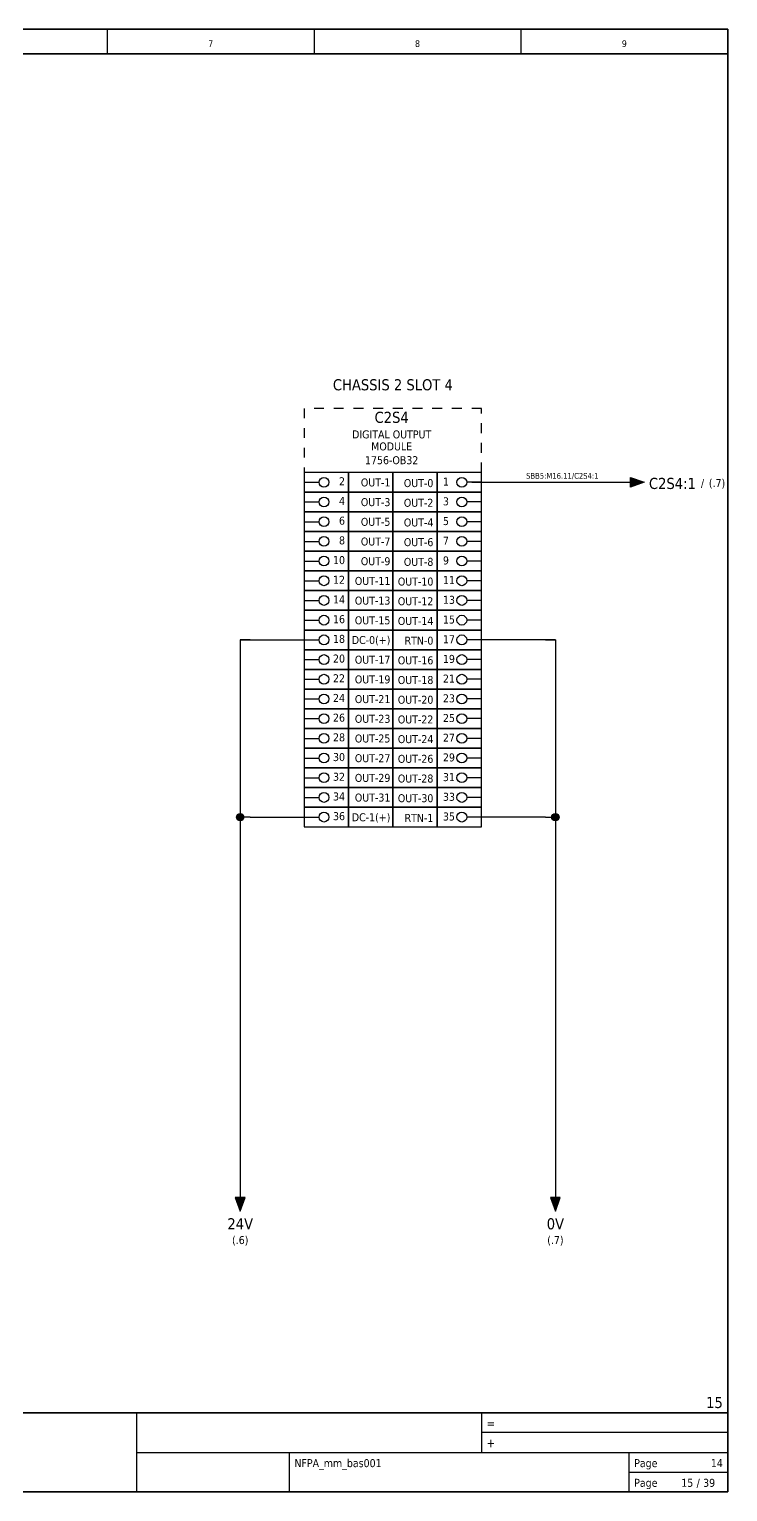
# Model space of a CAD drawing. Header units: millimetres. Extents: x 0 to 1792788, y -13 to 262234.
# Drawn here: x 278.2 to 420, y 0 to 297 of the extents above; entities that cross this region are included whole.
import ezdxf
from ezdxf.enums import TextEntityAlignment as Align

# ---------------------------------------------------------------- set-up
doc = ezdxf.new("R2010")
doc.units = ezdxf.units.MM
doc.linetypes.add('EPL_DASH', pattern=[1, 0.5, -0.5])
for name, color, linetype, lineweight in [('EPLAN108', 5, 'Continuous', 35), ('EPLAN201', 7, 'Continuous', 35), ('EPLAN300', 5, 'Continuous', 25), ('EPLAN303', 6, 'Continuous', 25), ('EPLAN306', 6, 'EPL_DASH', 25), ('EPLAN311', 7, 'Continuous', 25), ('EPLAN400', 5, 'Continuous', 35), ('EPLAN403', 5, 'Continuous', 35), ('EPLAN405', 7, 'Continuous', 25), ('EPLAN429', 251, 'Continuous', 35), ('EPLAN432', 7, 'Continuous', 35), ('EPLAN440', 73, 'Continuous', 35), ('EPLAN442', 73, 'Continuous', 35), ('EPLAN451', 7, 'Continuous', 35), ('EPLAN452', 7, 'Continuous', 35), ('EPLAN453', 7, 'Continuous', 35), ('EPLAN500', 7, 'Continuous', 35), ('EPLAN501', 7, 'Continuous', 35), ('EPLAN502', 7, 'Continuous', 35), ('EPLAN503', 7, 'Continuous', 35), ('EPLAN504', 7, 'Continuous', 35)]:
    doc.layers.add(name, color=color, linetype=linetype, lineweight=lineweight)
doc.styles.add('Tahoma', font='')
doc.styles.get('Tahoma').set_extended_font_data('Tahoma')

# ---------------------------------------------------------------- blocks, each defined once
blk = doc.blocks.new('EPLFRAME')
at = {"layer": 'EPLAN201', "linetype": 'Continuous', "lineweight": 25, "ltscale": 4}
for p, q in [((294, 297), (294, 292)), ((336, 297), (336, 292)), ((378, 297), (378, 292)), ((300, 0), (300, 16)), ((370, 16), (370, 8)), ((420, 12), (370, 12)), ((300, 8), (420, 8)), ((331, 0), (331, 8)), ((400, 0), (400, 8)), ((400, 4), (420, 4))]:
    blk.add_line(p, q, dxfattribs=at)
at = {"layer": 'EPLAN201', "linetype": 'Continuous', "lineweight": 35, "ltscale": 4}
for p, q in [((0, 292), (420, 292)), ((0, 16), (420, 16))]:
    blk.add_line(p, q, dxfattribs=at)
blk.add_lwpolyline([(0, 0), (420, 0), (420, 297), (0, 297)], close=True, dxfattribs=at)
at = {"layer": 'EPLAN201', "color": 7, "style": 'Tahoma'}
for s, height, p in [('=', 1.81, (371, 13)), ('+', 1.81, (371, 9)), ('Page', 1.625, (401, 5)), ('Page', 1.625, (401, 1))]:
    blk.add_text(s, height=height, dxfattribs=at).set_placement(p)
blk.add_text('/', height=1.63, dxfattribs=at).set_placement((414, 1), align=Align.CENTER)
at = {"layer": 'EPLAN451', "color": 7, "style": 'Tahoma'}
for tag, p, height in [('14_10014', (101, 12), 2.26), ('14_10015', (185, 12), 2.26), ('14_10011', (101, 5), 2.26), ('14_10013', (332, 5), 1.63), ('14_10151', (73, 1), 1.63), ('14_10300', (415, 1), 1.63)]:
    blk.add_attdef(tag, p, '', height=height, dxfattribs=at)
blk.add_attdef('4_25020', text='', height=1.63, dxfattribs=at).set_placement((413, 1), align=Align.RIGHT)
at = {"layer": 'EPLAN452', "color": 7, "style": 'Tahoma'}
for tag, p, height in [('4_11041', (1, 17), 2.26), ('4_11071[1]', (1, 13), 1.63), ('4_11074[1]', (21, 13), 1.63), ('4_11070[1]', (41, 13), 1.63), ('4_11024', (73, 13), 1.63), ('4_11011', (231, 12), 2.26), ('4_11030', (301, 12), 2.26), ('4_20132_1001', (374, 13), 1.63), ('4_11071[2]', (1, 9), 1.63), ('4_11074[2]', (21, 9), 1.63), ('4_11070[2]', (41, 9), 1.63), ('4_11022', (73, 9), 1.63), ('4_20134_1001', (374, 9), 1.63), ('4_11071[3]', (1, 5), 1.63), ('4_11074[3]', (21, 5), 1.63), ('4_11070[3]', (41, 5), 1.63), ('4_11080', (73, 5), 1.63), ('4_11059', (301, 5), 1.63)]:
    blk.add_attdef(tag, p, '', height=height, dxfattribs=at)
for tag, height, p in [('4_11040', 2.26, (419, 17)), ('4_11000', 1.63, (419, 5)), ('4_11085', 1.63, (141, 1)), ('4_11086', 1.63, (183, 1))]:
    blk.add_attdef(tag, text='', height=height, dxfattribs=at).set_placement(p, align=Align.RIGHT)
at = {"layer": 'EPLAN453', "color": 7, "style": 'Tahoma'}
for tag, p in [('53_19005_1', (21, 293)), ('53_19005', (63, 293)), ('53_19005_8', (105, 293)), ('53_19005_6', (147, 293)), ('53_19005_7', (189, 293)), ('53_19005_9', (231, 293)), ('53_19005_3', (273, 293)), ('53_19005_2', (315, 293)), ('53_19005_4', (357, 293)), ('53_19005_5', (399, 293))]:
    blk.add_attdef(tag, text='', height=1.35, dxfattribs=at).set_placement(p, align=Align.BOTTOM_CENTER)
blk = doc.blocks.new('EPLSYM_LibrarySPECIAL_Symbol13_Variant3_Placement1')
at = {"layer": 'EPLAN303', "lineweight": 25, "ltscale": 4}
blk.add_line((4, 0), (1, 0), dxfattribs=at)
blk.add_circle((0, 0), 1, dxfattribs=at)
at = {"layer": 'EPLAN429', "color": 251, "style": 'Tahoma'}
blk.add_attdef('17_20011', text='', height=1.6254, dxfattribs=at).set_placement((-76.87, -0.16254), align=Align.MIDDLE_RIGHT)
at = {"layer": 'EPLAN432', "color": 7, "style": 'Tahoma'}
blk.add_attdef('17_20038', text='', height=1.6254, dxfattribs=at).set_placement((2.3, 1.3), align=Align.BOTTOM_LEFT)
blk = doc.blocks.new('EPLSYM_LibrarySPECIAL_Symbol13_Variant5_Placement1')
at = {"layer": 'EPLAN303', "lineweight": 25, "ltscale": 4}
blk.add_line((-4, 0), (-1, 0), dxfattribs=at)
blk.add_circle((0, 0), 1, dxfattribs=at)
at = {"layer": 'EPLAN429', "color": 251, "style": 'Tahoma'}
blk.add_attdef('17_20011', text='', height=1.6254, dxfattribs=at).set_placement((76.87, -0.16254), align=Align.MIDDLE_RIGHT)
at = {"layer": 'EPLAN432', "color": 7, "style": 'Tahoma'}
blk.add_attdef('17_20038', text='', height=1.6254, dxfattribs=at).set_placement((-2.3, 1.3), align=Align.BOTTOM_RIGHT)
blk = doc.blocks.new('EPLSYM_LibrarySPECIAL_Symbol1_Variant0_Placement1')
at = {"layer": 'EPLAN306', "lineweight": 25, "ltscale": 4}
blk.add_lwpolyline([(0, -85), (36, -85), (36, 0), (0, 0)], close=True, dxfattribs=at)
at = {"layer": 'EPLAN400', "color": 5, "style": 'Tahoma'}
blk.add_attdef('17_20010', text='', height=2.2575, dxfattribs=at).set_placement((-1.5, -0.9515), align=Align.TOP_CENTER)
at = {"layer": 'EPLAN440', "color": 73, "style": 'Tahoma'}
blk.add_attdef('17_20300', text='', height=1.6254, dxfattribs=at).set_placement((-1.5, -4.57508), align=Align.TOP_RIGHT)
at = {"layer": 'EPLAN500', "color": 7, "style": 'Tahoma'}
blk.add_attdef('17_20027', text='', height=1.6254, dxfattribs=at).set_placement((-1.5, -7.43762), align=Align.TOP_CENTER)
at = {"layer": 'EPLAN501', "color": 7, "style": 'Tahoma'}
blk.add_attdef('17_20011', text='', height=1.6254, dxfattribs=at).set_placement((-1.5, -12.67508), align=Align.TOP_CENTER)
at = {"layer": 'EPLAN502', "color": 7, "style": 'Tahoma'}
blk.add_attdef('17_20025', text='', height=1.6254, dxfattribs=at).set_placement((-1.5, -15.37508), align=Align.TOP_RIGHT)
at = {"layer": 'EPLAN503', "color": 7, "style": 'Tahoma'}
blk.add_attdef('17_20024', text='', height=1.6254, dxfattribs=at).set_placement((-1.5, -18.07508), align=Align.TOP_RIGHT)
at = {"layer": 'EPLAN504', "color": 7, "style": 'Tahoma'}
blk.add_attdef('17_20901[1]', text='', height=1.6254, dxfattribs=at).set_placement((-1.5, -9.97508), align=Align.TOP_RIGHT)
blk = doc.blocks.new('EPLSYM_LibrarySPECIAL_Symbol308_Variant0_Placement0')
at = {"layer": 'EPLAN405', "color": 7, "style": 'Tahoma'}
for tag, p in [('17_31011', (1.5, 6.35)), ('17_31002', (1.5, 0.5))]:
    blk.add_attdef(tag, text='', height=1.17, dxfattribs=at).set_placement(p, align=Align.BOTTOM_LEFT)
for tag, p in [('17_31004', (1.5, 4.4)), ('17_31003', (1.5, 2.45))]:
    blk.add_attdef(tag, p, '', height=1.17, dxfattribs=at)
blk = doc.blocks.new('EPLSYM_LibrarySPECIAL_Symbol8_Variant3_Placement1')
at = {"layer": 'EPLAN311', "linetype": 'Continuous', "ltscale": 4}
blk.add_hatch(color=256, dxfattribs=at).paths.add_polyline_path([(-1, 0.75), (0, -2), (1, 0.75)], flags=0)
blk.add_line((0, 2), (0, 0.75), dxfattribs=at)
blk.add_lwpolyline([(-1, 0.75), (0, -2), (1, 0.75)], close=True, dxfattribs=at)
at = {"layer": 'EPLAN403', "color": 5, "style": 'Tahoma'}
blk.add_attdef('70_20010', text='', height=2.2575, dxfattribs=at).set_placement((0, -3.4515), align=Align.TOP_CENTER)
at = {"layer": 'EPLAN442', "color": 73, "style": 'Tahoma'}
blk.add_attdef('70_24300', text='', height=1.6254, dxfattribs=at).set_placement((0, -7.07508), align=Align.TOP_CENTER)
blk = doc.blocks.new('EPLSYM_LibrarySPECIAL_Symbol8_Variant0_Placement1')
at = {"layer": 'EPLAN311', "linetype": 'Continuous', "ltscale": 4}
blk.add_hatch(color=256, dxfattribs=at).paths.add_polyline_path([(-0.75, 1), (2, 0), (-0.75, -1)], flags=0)
blk.add_line((-2, 0), (-0.75, 0), dxfattribs=at)
blk.add_lwpolyline([(-0.75, 1), (2, 0), (-0.75, -1)], close=True, dxfattribs=at)
at = {"layer": 'EPLAN403', "color": 5, "style": 'Tahoma'}
blk.add_attdef('70_20010', text='', height=2.2575, dxfattribs=at).set_placement((3, -0.22575), align=Align.MIDDLE_LEFT)
at = {"layer": 'EPLAN442', "color": 73, "style": 'Tahoma'}
for tag, p in [('70_24350', (23.82, -0.16254)), ('70_24300', (81.5, -0.16254))]:
    blk.add_attdef(tag, text='', height=1.6254, dxfattribs=at).set_placement(p, align=Align.MIDDLE_LEFT)

msp = doc.modelspace()

# ---------------------------------------------------------------- hatches: boundary and pattern name
at = {"layer": 'EPLAN311', "linetype": 'Continuous', "lineweight": 25, "ltscale": 4}
h = msp.add_hatch(color=7, dxfattribs=at)
edge = h.paths.add_edge_path(flags=0)
edge.add_arc((321, 137), 0.75, 0, 360)
h = msp.add_hatch(color=7, dxfattribs=at)
edge = h.paths.add_edge_path(flags=0)
edge.add_arc((385, 137), 0.75, 0, 360)

# ---------------------------------------------------------------- linework, layer by layer
at = {"layer": 'EPLAN300', "lineweight": 25, "ltscale": 4}
for points in [[(334, 203), (343, 203), (343, 207), (334, 207)], [(343, 203), (352, 203), (352, 207), (343, 207)], [(352, 203), (361, 203), (361, 207), (352, 207)], [(361, 203), (370, 203), (370, 207), (361, 207)], [(334, 199), (343, 199), (343, 203), (334, 203)], [(343, 199), (352, 199), (352, 203), (343, 203)], [(352, 199), (361, 199), (361, 203), (352, 203)], [(361, 199), (370, 199), (370, 203), (361, 203)], [(334, 195), (343, 195), (343, 199), (334, 199)], [(343, 195), (352, 195), (352, 199), (343, 199)], [(352, 195), (361, 195), (361, 199), (352, 199)], [(361, 195), (370, 195), (370, 199), (361, 199)], [(334, 191), (343, 191), (343, 195), (334, 195)], [(343, 191), (352, 191), (352, 195), (343, 195)], [(352, 191), (361, 191), (361, 195), (352, 195)], [(361, 191), (370, 191), (370, 195), (361, 195)], [(334, 187), (343, 187), (343, 191), (334, 191)], [(343, 187), (352, 187), (352, 191), (343, 191)], [(352, 187), (361, 187), (361, 191), (352, 191)], [(361, 187), (370, 187), (370, 191), (361, 191)], [(334, 183), (343, 183), (343, 187), (334, 187)], [(343, 183), (352, 183), (352, 187), (343, 187)], [(352, 183), (361, 183), (361, 187), (352, 187)], [(361, 183), (370, 183), (370, 187), (361, 187)], [(334, 179), (343, 179), (343, 183), (334, 183)], [(343, 179), (352, 179), (352, 183), (343, 183)], [(352, 179), (361, 179), (361, 183), (352, 183)], [(361, 179), (370, 179), (370, 183), (361, 183)], [(334, 175), (343, 175), (343, 179), (334, 179)], [(343, 175), (352, 175), (352, 179), (343, 179)], [(352, 175), (361, 175), (361, 179), (352, 179)], [(361, 175), (370, 175), (370, 179), (361, 179)], [(334, 171), (343, 171), (343, 175), (334, 175)], [(343, 171), (352, 171), (352, 175), (343, 175)], [(352, 171), (361, 171), (361, 175), (352, 175)], [(361, 171), (370, 171), (370, 175), (361, 175)], [(334, 167), (343, 167), (343, 171), (334, 171)], [(343, 167), (352, 167), (352, 171), (343, 171)], [(352, 167), (361, 167), (361, 171), (352, 171)], [(361, 167), (370, 167), (370, 171), (361, 171)], [(334, 163), (343, 163), (343, 167), (334, 167)], [(343, 163), (352, 163), (352, 167), (343, 167)], [(352, 163), (361, 163), (361, 167), (352, 167)], [(361, 163), (370, 163), (370, 167), (361, 167)], [(334, 159), (343, 159), (343, 163), (334, 163)], [(343, 159), (352, 159), (352, 163), (343, 163)], [(352, 159), (361, 159), (361, 163), (352, 163)], [(361, 159), (370, 159), (370, 163), (361, 163)], [(334, 155), (343, 155), (343, 159), (334, 159)], [(343, 155), (352, 155), (352, 159), (343, 159)], [(352, 155), (361, 155), (361, 159), (352, 159)], [(361, 155), (370, 155), (370, 159), (361, 159)], [(334, 151), (343, 151), (343, 155), (334, 155)], [(343, 151), (352, 151), (352, 155), (343, 155)], [(352, 151), (361, 151), (361, 155), (352, 155)], [(361, 151), (370, 151), (370, 155), (361, 155)], [(334, 147), (343, 147), (343, 151), (334, 151)], [(343, 147), (352, 147), (352, 151), (343, 151)], [(352, 147), (361, 147), (361, 151), (352, 151)], [(361, 147), (370, 147), (370, 151), (361, 151)], [(334, 143), (343, 143), (343, 147), (334, 147)], [(343, 143), (352, 143), (352, 147), (343, 147)], [(352, 143), (361, 143), (361, 147), (352, 147)], [(361, 143), (370, 143), (370, 147), (361, 147)], [(334, 139), (343, 139), (343, 143), (334, 143)], [(343, 139), (352, 139), (352, 143), (343, 143)], [(352, 139), (361, 139), (361, 143), (352, 143)], [(361, 139), (370, 139), (370, 143), (361, 143)], [(334, 135), (343, 135), (343, 139), (334, 139)], [(343, 135), (352, 135), (352, 139), (343, 139)], [(352, 135), (361, 135), (361, 139), (352, 139)], [(361, 135), (370, 135), (370, 139), (361, 139)]]:
    msp.add_lwpolyline(points, close=True, dxfattribs=at)
at = {"layer": 'EPLAN311', "color": 7, "ltscale": 4}
msp.add_line((368, 205), (401, 205), dxfattribs=at)
at = {"layer": 'EPLAN311', "ltscale": 4}
for p, q in [((321, 173), (336, 173)), ((321, 173), (321, 137)), ((385, 173), (368, 173)), ((385, 173), (385, 137)), ((321, 137), (321, 59)), ((323, 137), (336, 137)), ((383, 137), (368, 137)), ((385, 137), (385, 59))]:
    msp.add_line(p, q, dxfattribs=at)
at = {"layer": 'EPLAN311', "color": 7, "linetype": 'Continuous', "lineweight": 25, "ltscale": 4}
for p, q in [((323, 173), (321, 173)), ((321, 173), (321, 171)), ((383, 173), (385, 173)), ((385, 173), (385, 171)), ((321, 139), (321, 135)), ((323, 137), (321, 137)), ((383, 137), (385, 137)), ((385, 139), (385, 135))]:
    msp.add_line(p, q, dxfattribs=at)
for centre in [(321, 137), (385, 137)]:
    msp.add_circle(centre, 0.75, dxfattribs=at)

# ---------------------------------------------------------------- block references
ref = msp.add_blockref('EPLFRAME', (0, 0))
ref.add_attrib('14_10013', 'NFPA_mm_bas001', (332, 5), dxfattribs={"layer": 'EPLAN451', "color": 7, "height": 1.6254, "style": 'Tahoma'})
ref.add_attrib('53_19005_2', '7', dxfattribs={"layer": 'EPLAN453', "color": 7, "height": 1.35, "style": 'Tahoma'}).set_placement((315, 293), align=Align.BOTTOM_CENTER)
ref.add_attrib('53_19005_4', '8', dxfattribs={"layer": 'EPLAN453', "color": 7, "height": 1.35, "style": 'Tahoma'}).set_placement((357, 293), align=Align.BOTTOM_CENTER)
ref.add_attrib('53_19005_5', '9', dxfattribs={"layer": 'EPLAN453', "color": 7, "height": 1.35, "style": 'Tahoma'}).set_placement((399, 293), align=Align.BOTTOM_CENTER)
ref.add_attrib('14_10300', '39', (415, 1), dxfattribs={"layer": 'EPLAN451', "color": 7, "height": 1.625, "style": 'Tahoma'})
ref.add_attrib('4_11040', '15', dxfattribs={"layer": 'EPLAN452', "color": 7, "height": 2.257, "style": 'Tahoma'}).set_placement((419, 17), align=Align.RIGHT)
ref.add_attrib('4_11000', '14', dxfattribs={"layer": 'EPLAN452', "color": 7, "height": 1.625, "style": 'Tahoma'}).set_placement((419, 5), align=Align.RIGHT)
ref.add_attrib('4_25020', '15', dxfattribs={"layer": 'EPLAN451', "color": 7, "height": 1.625, "style": 'Tahoma'}).set_placement((413, 1), align=Align.RIGHT)
ref = msp.add_blockref('EPLSYM_LibrarySPECIAL_Symbol1_Variant0_Placement1', (334, 220))
ref.add_attrib('17_20010', 'C2S4', dxfattribs={"layer": 'EPLAN400', "color": 5, "height": 2.257, "style": 'Tahoma'}).set_placement((351.75, 219.32), align=Align.TOP_CENTER)
ref.add_attrib('17_20027', 'DIGITAL OUTPUT', dxfattribs={"layer": 'EPLAN500', "color": 7, "height": 1.6254, "style": 'Tahoma'}).set_placement((351.75, 215.54), align=Align.TOP_CENTER)
ref.add_attrib('17_20011', '1756-OB32', dxfattribs={"layer": 'EPLAN501', "color": 7, "height": 1.625, "style": 'Tahoma'}).set_placement((351.75, 210.3), align=Align.TOP_CENTER)
ref.add_attrib('17_20027/1', 'MODULE', dxfattribs={"layer": 'EPLAN500', "color": 7, "height": 1.625, "style": 'Tahoma'}).set_placement((351.75, 213.1), align=Align.TOP_CENTER)
ref = msp.add_blockref('EPLSYM_LibrarySPECIAL_Symbol13_Variant5_Placement1', (338, 205))
ref.add_attrib('17_20038', '2', dxfattribs={"layer": 'EPLAN432', "color": 7, "height": 1.63, "style": 'Tahoma'}).set_placement((342.28, 203.9), align=Align.BOTTOM_RIGHT)
ref.add_attrib('17_20011', 'OUT-1', dxfattribs={"layer": 'EPLAN429', "color": 251, "height": 1.625, "style": 'Tahoma'}).set_placement((351.49, 204.97), align=Align.MIDDLE_RIGHT)
ref = msp.add_blockref('EPLSYM_LibrarySPECIAL_Symbol13_Variant3_Placement1', (366, 205))
ref.add_attrib('17_20038', '1', dxfattribs={"layer": 'EPLAN432', "color": 7, "height": 1.63, "style": 'Tahoma'}).set_placement((362.16, 203.83), align=Align.BOTTOM_LEFT)
ref.add_attrib('17_20011', 'OUT-0', dxfattribs={"layer": 'EPLAN429', "color": 251, "height": 1.625, "style": 'Tahoma'}).set_placement((360.22, 204.84), align=Align.MIDDLE_RIGHT)
ref = msp.add_blockref('EPLSYM_LibrarySPECIAL_Symbol308_Variant0_Placement0', (379, 205))
ref.add_attrib('17_31011', 'SBB5:M16.11/C2S4:1', dxfattribs={"layer": 'EPLAN405', "color": 7, "height": 1.1739, "style": 'Tahoma'}).set_placement((379.05, 205.37), align=Align.BOTTOM_LEFT)
ref = msp.add_blockref('EPLSYM_LibrarySPECIAL_Symbol8_Variant0_Placement1', (401, 205))
ref.add_attrib('70_20010', 'C2S4:1', dxfattribs={"layer": 'EPLAN403', "color": 5, "height": 2.257, "style": 'Tahoma'}).set_placement((404, 204.77), align=Align.MIDDLE_LEFT)
ref.add_attrib('70_24350', '/', dxfattribs={"layer": 'EPLAN442', "color": 73, "height": 1.63, "style": 'Tahoma'}).set_placement((414.55, 204.84), align=Align.MIDDLE_LEFT)
ref.add_attrib('70_24300', '(.7)', dxfattribs={"layer": 'EPLAN442', "color": 73, "height": 1.625, "style": 'Tahoma'}).set_placement((416.16, 204.84), align=Align.MIDDLE_LEFT)
ref = msp.add_blockref('EPLSYM_LibrarySPECIAL_Symbol13_Variant5_Placement1', (338, 201))
ref.add_attrib('17_20038', '4', dxfattribs={"layer": 'EPLAN432', "color": 7, "height": 1.63, "style": 'Tahoma'}).set_placement((342.28, 199.9), align=Align.BOTTOM_RIGHT)
ref.add_attrib('17_20011', 'OUT-3', dxfattribs={"layer": 'EPLAN429', "color": 251, "height": 1.625, "style": 'Tahoma'}).set_placement((351.49, 200.97), align=Align.MIDDLE_RIGHT)
ref = msp.add_blockref('EPLSYM_LibrarySPECIAL_Symbol13_Variant3_Placement1', (366, 201))
ref.add_attrib('17_20038', '3', dxfattribs={"layer": 'EPLAN432', "color": 7, "height": 1.63, "style": 'Tahoma'}).set_placement((362.16, 199.83), align=Align.BOTTOM_LEFT)
ref.add_attrib('17_20011', 'OUT-2', dxfattribs={"layer": 'EPLAN429', "color": 251, "height": 1.625, "style": 'Tahoma'}).set_placement((360.22, 200.84), align=Align.MIDDLE_RIGHT)
ref = msp.add_blockref('EPLSYM_LibrarySPECIAL_Symbol13_Variant5_Placement1', (338, 197))
ref.add_attrib('17_20038', '6', dxfattribs={"layer": 'EPLAN432', "color": 7, "height": 1.63, "style": 'Tahoma'}).set_placement((342.28, 195.9), align=Align.BOTTOM_RIGHT)
ref.add_attrib('17_20011', 'OUT-5', dxfattribs={"layer": 'EPLAN429', "color": 251, "height": 1.625, "style": 'Tahoma'}).set_placement((351.49, 196.97), align=Align.MIDDLE_RIGHT)
ref = msp.add_blockref('EPLSYM_LibrarySPECIAL_Symbol13_Variant3_Placement1', (366, 197))
ref.add_attrib('17_20038', '5', dxfattribs={"layer": 'EPLAN432', "color": 7, "height": 1.63, "style": 'Tahoma'}).set_placement((362.16, 195.83), align=Align.BOTTOM_LEFT)
ref.add_attrib('17_20011', 'OUT-4', dxfattribs={"layer": 'EPLAN429', "color": 251, "height": 1.625, "style": 'Tahoma'}).set_placement((360.22, 196.84), align=Align.MIDDLE_RIGHT)
ref = msp.add_blockref('EPLSYM_LibrarySPECIAL_Symbol13_Variant5_Placement1', (338, 193))
ref.add_attrib('17_20038', '8', dxfattribs={"layer": 'EPLAN432', "color": 7, "height": 1.63, "style": 'Tahoma'}).set_placement((342.28, 191.9), align=Align.BOTTOM_RIGHT)
ref.add_attrib('17_20011', 'OUT-7', dxfattribs={"layer": 'EPLAN429', "color": 251, "height": 1.625, "style": 'Tahoma'}).set_placement((351.49, 192.97), align=Align.MIDDLE_RIGHT)
ref = msp.add_blockref('EPLSYM_LibrarySPECIAL_Symbol13_Variant3_Placement1', (366, 193))
ref.add_attrib('17_20038', '7', dxfattribs={"layer": 'EPLAN432', "color": 7, "height": 1.63, "style": 'Tahoma'}).set_placement((362.16, 191.83), align=Align.BOTTOM_LEFT)
ref.add_attrib('17_20011', 'OUT-6', dxfattribs={"layer": 'EPLAN429', "color": 251, "height": 1.625, "style": 'Tahoma'}).set_placement((360.22, 192.84), align=Align.MIDDLE_RIGHT)
ref = msp.add_blockref('EPLSYM_LibrarySPECIAL_Symbol13_Variant5_Placement1', (338, 189))
ref.add_attrib('17_20038', '10', dxfattribs={"layer": 'EPLAN432', "color": 7, "height": 1.625, "style": 'Tahoma'}).set_placement((342.28, 187.9), align=Align.BOTTOM_RIGHT)
ref.add_attrib('17_20011', 'OUT-9', dxfattribs={"layer": 'EPLAN429', "color": 251, "height": 1.625, "style": 'Tahoma'}).set_placement((351.49, 188.97), align=Align.MIDDLE_RIGHT)
ref = msp.add_blockref('EPLSYM_LibrarySPECIAL_Symbol13_Variant3_Placement1', (366, 189))
ref.add_attrib('17_20038', '9', dxfattribs={"layer": 'EPLAN432', "color": 7, "height": 1.63, "style": 'Tahoma'}).set_placement((362.16, 187.83), align=Align.BOTTOM_LEFT)
ref.add_attrib('17_20011', 'OUT-8', dxfattribs={"layer": 'EPLAN429', "color": 251, "height": 1.625, "style": 'Tahoma'}).set_placement((360.22, 188.84), align=Align.MIDDLE_RIGHT)
ref = msp.add_blockref('EPLSYM_LibrarySPECIAL_Symbol13_Variant5_Placement1', (338, 185))
ref.add_attrib('17_20038', '12', dxfattribs={"layer": 'EPLAN432', "color": 7, "height": 1.625, "style": 'Tahoma'}).set_placement((342.28, 183.9), align=Align.BOTTOM_RIGHT)
ref.add_attrib('17_20011', 'OUT-11', dxfattribs={"layer": 'EPLAN429', "color": 251, "height": 1.625, "style": 'Tahoma'}).set_placement((351.49, 184.97), align=Align.MIDDLE_RIGHT)
ref = msp.add_blockref('EPLSYM_LibrarySPECIAL_Symbol13_Variant3_Placement1', (366, 185))
ref.add_attrib('17_20038', '11', dxfattribs={"layer": 'EPLAN432', "color": 7, "height": 1.625, "style": 'Tahoma'}).set_placement((362.16, 183.83), align=Align.BOTTOM_LEFT)
ref.add_attrib('17_20011', 'OUT-10', dxfattribs={"layer": 'EPLAN429', "color": 251, "height": 1.625, "style": 'Tahoma'}).set_placement((360.22, 184.84), align=Align.MIDDLE_RIGHT)
ref = msp.add_blockref('EPLSYM_LibrarySPECIAL_Symbol13_Variant5_Placement1', (338, 181))
ref.add_attrib('17_20038', '14', dxfattribs={"layer": 'EPLAN432', "color": 7, "height": 1.625, "style": 'Tahoma'}).set_placement((342.28, 179.9), align=Align.BOTTOM_RIGHT)
ref.add_attrib('17_20011', 'OUT-13', dxfattribs={"layer": 'EPLAN429', "color": 251, "height": 1.625, "style": 'Tahoma'}).set_placement((351.49, 180.97), align=Align.MIDDLE_RIGHT)
ref = msp.add_blockref('EPLSYM_LibrarySPECIAL_Symbol13_Variant3_Placement1', (366, 181))
ref.add_attrib('17_20038', '13', dxfattribs={"layer": 'EPLAN432', "color": 7, "height": 1.625, "style": 'Tahoma'}).set_placement((362.16, 179.83), align=Align.BOTTOM_LEFT)
ref.add_attrib('17_20011', 'OUT-12', dxfattribs={"layer": 'EPLAN429', "color": 251, "height": 1.625, "style": 'Tahoma'}).set_placement((360.22, 180.84), align=Align.MIDDLE_RIGHT)
ref = msp.add_blockref('EPLSYM_LibrarySPECIAL_Symbol13_Variant5_Placement1', (338, 177))
ref.add_attrib('17_20038', '16', dxfattribs={"layer": 'EPLAN432', "color": 7, "height": 1.625, "style": 'Tahoma'}).set_placement((342.28, 175.9), align=Align.BOTTOM_RIGHT)
ref.add_attrib('17_20011', 'OUT-15', dxfattribs={"layer": 'EPLAN429', "color": 251, "height": 1.625, "style": 'Tahoma'}).set_placement((351.49, 176.97), align=Align.MIDDLE_RIGHT)
ref = msp.add_blockref('EPLSYM_LibrarySPECIAL_Symbol13_Variant3_Placement1', (366, 177))
ref.add_attrib('17_20038', '15', dxfattribs={"layer": 'EPLAN432', "color": 7, "height": 1.625, "style": 'Tahoma'}).set_placement((362.16, 175.83), align=Align.BOTTOM_LEFT)
ref.add_attrib('17_20011', 'OUT-14', dxfattribs={"layer": 'EPLAN429', "color": 251, "height": 1.625, "style": 'Tahoma'}).set_placement((360.22, 176.84), align=Align.MIDDLE_RIGHT)
ref = msp.add_blockref('EPLSYM_LibrarySPECIAL_Symbol13_Variant5_Placement1', (338, 173))
ref.add_attrib('17_20038', '18', dxfattribs={"layer": 'EPLAN432', "color": 7, "height": 1.625, "style": 'Tahoma'}).set_placement((342.28, 171.9), align=Align.BOTTOM_RIGHT)
ref.add_attrib('17_20011', 'DC-0(+)', dxfattribs={"layer": 'EPLAN429', "color": 251, "height": 1.625, "style": 'Tahoma'}).set_placement((351.49, 172.97), align=Align.MIDDLE_RIGHT)
ref = msp.add_blockref('EPLSYM_LibrarySPECIAL_Symbol13_Variant3_Placement1', (366, 173))
ref.add_attrib('17_20038', '17', dxfattribs={"layer": 'EPLAN432', "color": 7, "height": 1.625, "style": 'Tahoma'}).set_placement((362.16, 171.83), align=Align.BOTTOM_LEFT)
ref.add_attrib('17_20011', 'RTN-0', dxfattribs={"layer": 'EPLAN429', "color": 251, "height": 1.625, "style": 'Tahoma'}).set_placement((360.22, 172.84), align=Align.MIDDLE_RIGHT)
ref = msp.add_blockref('EPLSYM_LibrarySPECIAL_Symbol13_Variant5_Placement1', (338, 169))
ref.add_attrib('17_20038', '20', dxfattribs={"layer": 'EPLAN432', "color": 7, "height": 1.625, "style": 'Tahoma'}).set_placement((342.28, 167.9), align=Align.BOTTOM_RIGHT)
ref.add_attrib('17_20011', 'OUT-17', dxfattribs={"layer": 'EPLAN429', "color": 251, "height": 1.625, "style": 'Tahoma'}).set_placement((351.49, 168.97), align=Align.MIDDLE_RIGHT)
ref = msp.add_blockref('EPLSYM_LibrarySPECIAL_Symbol13_Variant3_Placement1', (366, 169))
ref.add_attrib('17_20038', '19', dxfattribs={"layer": 'EPLAN432', "color": 7, "height": 1.625, "style": 'Tahoma'}).set_placement((362.16, 167.83), align=Align.BOTTOM_LEFT)
ref.add_attrib('17_20011', 'OUT-16', dxfattribs={"layer": 'EPLAN429', "color": 251, "height": 1.625, "style": 'Tahoma'}).set_placement((360.22, 168.84), align=Align.MIDDLE_RIGHT)
ref = msp.add_blockref('EPLSYM_LibrarySPECIAL_Symbol13_Variant5_Placement1', (338, 165))
ref.add_attrib('17_20038', '22', dxfattribs={"layer": 'EPLAN432', "color": 7, "height": 1.625, "style": 'Tahoma'}).set_placement((342.28, 163.9), align=Align.BOTTOM_RIGHT)
ref.add_attrib('17_20011', 'OUT-19', dxfattribs={"layer": 'EPLAN429', "color": 251, "height": 1.625, "style": 'Tahoma'}).set_placement((351.49, 164.97), align=Align.MIDDLE_RIGHT)
ref = msp.add_blockref('EPLSYM_LibrarySPECIAL_Symbol13_Variant3_Placement1', (366, 165))
ref.add_attrib('17_20038', '21', dxfattribs={"layer": 'EPLAN432', "color": 7, "height": 1.625, "style": 'Tahoma'}).set_placement((362.16, 163.83), align=Align.BOTTOM_LEFT)
ref.add_attrib('17_20011', 'OUT-18', dxfattribs={"layer": 'EPLAN429', "color": 251, "height": 1.625, "style": 'Tahoma'}).set_placement((360.22, 164.84), align=Align.MIDDLE_RIGHT)
ref = msp.add_blockref('EPLSYM_LibrarySPECIAL_Symbol13_Variant5_Placement1', (338, 161))
ref.add_attrib('17_20038', '24', dxfattribs={"layer": 'EPLAN432', "color": 7, "height": 1.625, "style": 'Tahoma'}).set_placement((342.28, 159.9), align=Align.BOTTOM_RIGHT)
ref.add_attrib('17_20011', 'OUT-21', dxfattribs={"layer": 'EPLAN429', "color": 251, "height": 1.625, "style": 'Tahoma'}).set_placement((351.49, 160.97), align=Align.MIDDLE_RIGHT)
ref = msp.add_blockref('EPLSYM_LibrarySPECIAL_Symbol13_Variant3_Placement1', (366, 161))
ref.add_attrib('17_20038', '23', dxfattribs={"layer": 'EPLAN432', "color": 7, "height": 1.625, "style": 'Tahoma'}).set_placement((362.16, 159.83), align=Align.BOTTOM_LEFT)
ref.add_attrib('17_20011', 'OUT-20', dxfattribs={"layer": 'EPLAN429', "color": 251, "height": 1.625, "style": 'Tahoma'}).set_placement((360.22, 160.84), align=Align.MIDDLE_RIGHT)
ref = msp.add_blockref('EPLSYM_LibrarySPECIAL_Symbol13_Variant5_Placement1', (338, 157))
ref.add_attrib('17_20038', '26', dxfattribs={"layer": 'EPLAN432', "color": 7, "height": 1.625, "style": 'Tahoma'}).set_placement((342.28, 155.9), align=Align.BOTTOM_RIGHT)
ref.add_attrib('17_20011', 'OUT-23', dxfattribs={"layer": 'EPLAN429', "color": 251, "height": 1.625, "style": 'Tahoma'}).set_placement((351.49, 156.97), align=Align.MIDDLE_RIGHT)
ref = msp.add_blockref('EPLSYM_LibrarySPECIAL_Symbol13_Variant3_Placement1', (366, 157))
ref.add_attrib('17_20038', '25', dxfattribs={"layer": 'EPLAN432', "color": 7, "height": 1.625, "style": 'Tahoma'}).set_placement((362.16, 155.83), align=Align.BOTTOM_LEFT)
ref.add_attrib('17_20011', 'OUT-22', dxfattribs={"layer": 'EPLAN429', "color": 251, "height": 1.625, "style": 'Tahoma'}).set_placement((360.22, 156.84), align=Align.MIDDLE_RIGHT)
ref = msp.add_blockref('EPLSYM_LibrarySPECIAL_Symbol13_Variant5_Placement1', (338, 153))
ref.add_attrib('17_20038', '28', dxfattribs={"layer": 'EPLAN432', "color": 7, "height": 1.625, "style": 'Tahoma'}).set_placement((342.28, 151.9), align=Align.BOTTOM_RIGHT)
ref.add_attrib('17_20011', 'OUT-25', dxfattribs={"layer": 'EPLAN429', "color": 251, "height": 1.625, "style": 'Tahoma'}).set_placement((351.49, 152.97), align=Align.MIDDLE_RIGHT)
ref = msp.add_blockref('EPLSYM_LibrarySPECIAL_Symbol13_Variant3_Placement1', (366, 153))
ref.add_attrib('17_20038', '27', dxfattribs={"layer": 'EPLAN432', "color": 7, "height": 1.625, "style": 'Tahoma'}).set_placement((362.16, 151.83), align=Align.BOTTOM_LEFT)
ref.add_attrib('17_20011', 'OUT-24', dxfattribs={"layer": 'EPLAN429', "color": 251, "height": 1.625, "style": 'Tahoma'}).set_placement((360.22, 152.84), align=Align.MIDDLE_RIGHT)
ref = msp.add_blockref('EPLSYM_LibrarySPECIAL_Symbol13_Variant5_Placement1', (338, 149))
ref.add_attrib('17_20038', '30', dxfattribs={"layer": 'EPLAN432', "color": 7, "height": 1.625, "style": 'Tahoma'}).set_placement((342.28, 147.9), align=Align.BOTTOM_RIGHT)
ref.add_attrib('17_20011', 'OUT-27', dxfattribs={"layer": 'EPLAN429', "color": 251, "height": 1.625, "style": 'Tahoma'}).set_placement((351.49, 148.97), align=Align.MIDDLE_RIGHT)
ref = msp.add_blockref('EPLSYM_LibrarySPECIAL_Symbol13_Variant3_Placement1', (366, 149))
ref.add_attrib('17_20038', '29', dxfattribs={"layer": 'EPLAN432', "color": 7, "height": 1.625, "style": 'Tahoma'}).set_placement((362.16, 147.83), align=Align.BOTTOM_LEFT)
ref.add_attrib('17_20011', 'OUT-26', dxfattribs={"layer": 'EPLAN429', "color": 251, "height": 1.625, "style": 'Tahoma'}).set_placement((360.22, 148.84), align=Align.MIDDLE_RIGHT)
ref = msp.add_blockref('EPLSYM_LibrarySPECIAL_Symbol13_Variant5_Placement1', (338, 145))
ref.add_attrib('17_20038', '32', dxfattribs={"layer": 'EPLAN432', "color": 7, "height": 1.625, "style": 'Tahoma'}).set_placement((342.28, 143.9), align=Align.BOTTOM_RIGHT)
ref.add_attrib('17_20011', 'OUT-29', dxfattribs={"layer": 'EPLAN429', "color": 251, "height": 1.625, "style": 'Tahoma'}).set_placement((351.49, 144.97), align=Align.MIDDLE_RIGHT)
ref = msp.add_blockref('EPLSYM_LibrarySPECIAL_Symbol13_Variant3_Placement1', (366, 145))
ref.add_attrib('17_20038', '31', dxfattribs={"layer": 'EPLAN432', "color": 7, "height": 1.625, "style": 'Tahoma'}).set_placement((362.16, 143.83), align=Align.BOTTOM_LEFT)
ref.add_attrib('17_20011', 'OUT-28', dxfattribs={"layer": 'EPLAN429', "color": 251, "height": 1.625, "style": 'Tahoma'}).set_placement((360.22, 144.84), align=Align.MIDDLE_RIGHT)
ref = msp.add_blockref('EPLSYM_LibrarySPECIAL_Symbol13_Variant5_Placement1', (338, 141))
ref.add_attrib('17_20038', '34', dxfattribs={"layer": 'EPLAN432', "color": 7, "height": 1.625, "style": 'Tahoma'}).set_placement((342.28, 139.9), align=Align.BOTTOM_RIGHT)
ref.add_attrib('17_20011', 'OUT-31', dxfattribs={"layer": 'EPLAN429', "color": 251, "height": 1.625, "style": 'Tahoma'}).set_placement((351.49, 140.97), align=Align.MIDDLE_RIGHT)
ref = msp.add_blockref('EPLSYM_LibrarySPECIAL_Symbol13_Variant3_Placement1', (366, 141))
ref.add_attrib('17_20038', '33', dxfattribs={"layer": 'EPLAN432', "color": 7, "height": 1.625, "style": 'Tahoma'}).set_placement((362.16, 139.83), align=Align.BOTTOM_LEFT)
ref.add_attrib('17_20011', 'OUT-30', dxfattribs={"layer": 'EPLAN429', "color": 251, "height": 1.625, "style": 'Tahoma'}).set_placement((360.22, 140.84), align=Align.MIDDLE_RIGHT)
ref = msp.add_blockref('EPLSYM_LibrarySPECIAL_Symbol13_Variant5_Placement1', (338, 137))
ref.add_attrib('17_20038', '36', dxfattribs={"layer": 'EPLAN432', "color": 7, "height": 1.625, "style": 'Tahoma'}).set_placement((342.28, 135.9), align=Align.BOTTOM_RIGHT)
ref.add_attrib('17_20011', 'DC-1(+)', dxfattribs={"layer": 'EPLAN429', "color": 251, "height": 1.625, "style": 'Tahoma'}).set_placement((351.49, 136.97), align=Align.MIDDLE_RIGHT)
ref = msp.add_blockref('EPLSYM_LibrarySPECIAL_Symbol13_Variant3_Placement1', (366, 137))
ref.add_attrib('17_20038', '35', dxfattribs={"layer": 'EPLAN432', "color": 7, "height": 1.625, "style": 'Tahoma'}).set_placement((362.16, 135.83), align=Align.BOTTOM_LEFT)
ref.add_attrib('17_20011', 'RTN-1', dxfattribs={"layer": 'EPLAN429', "color": 251, "height": 1.625, "style": 'Tahoma'}).set_placement((360.22, 136.84), align=Align.MIDDLE_RIGHT)
for p, values in [((321, 59), {'70_20010': '24V', '70_24300': '(.6)'}), ((385, 59), {'70_20010': '0V', '70_24300': '(.7)'})]:
    msp.add_blockref('EPLSYM_LibrarySPECIAL_Symbol8_Variant3_Placement1', p).add_auto_attribs(values)

# ---------------------------------------------------------------- texts
at = {"layer": 'EPLAN108', "color": 5, "style": 'Tahoma'}
msp.add_text('CHASSIS 2 SLOT 4', height=2.2575, dxfattribs=at).set_placement((352, 223), align=Align.BOTTOM_CENTER)

doc.saveas('drawing.dxf')
